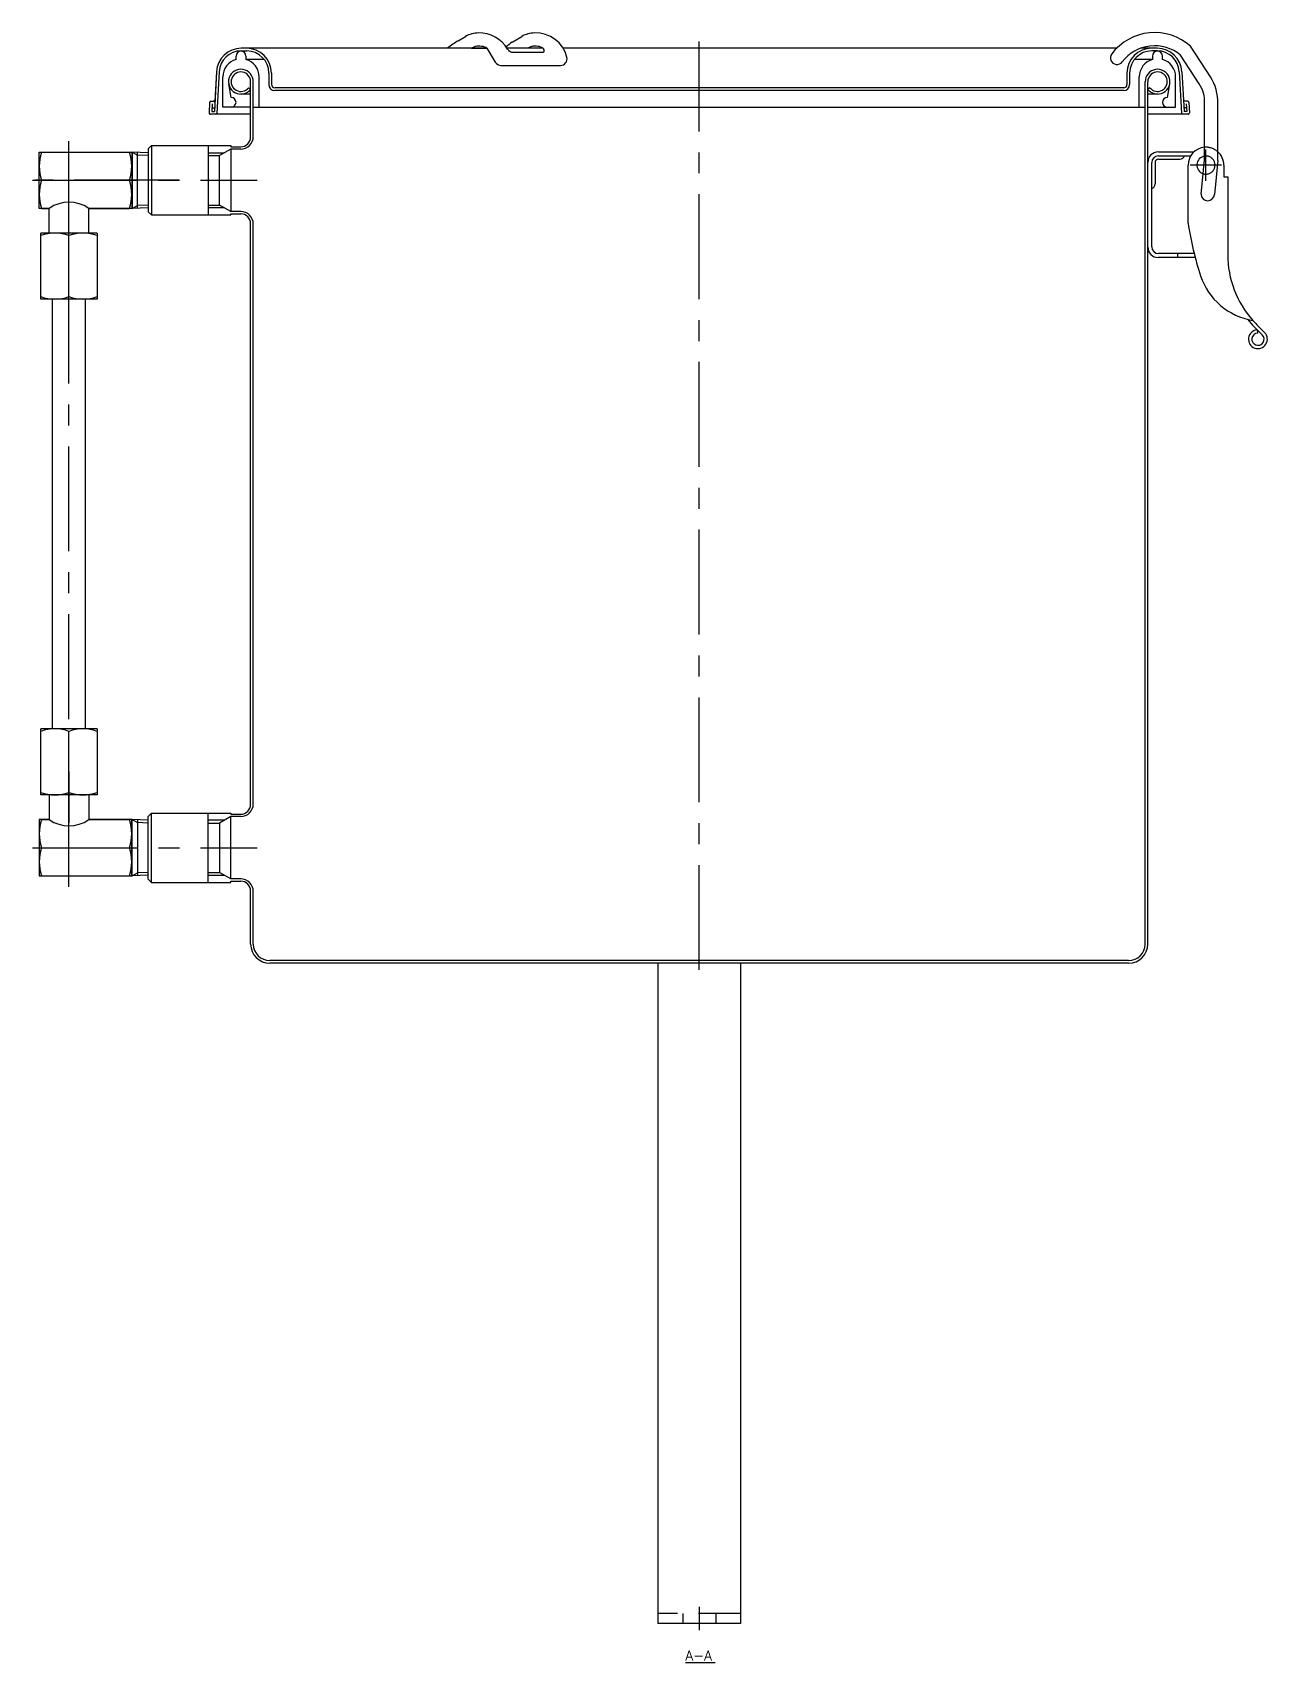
# Model space of a CAD drawing. Extents: x -197 to 649, y -753 to 176.
# Drawn here: x 274.9 to 648.7, y -743 to -249.3 of the extents above; entities that cross this region are included whole.
import ezdxf

# ---------------------------------------------------------------- set-up
doc = ezdxf.new("R2010")
doc.units = 0
doc.linetypes.add('CENTER', pattern=[50.8, 31.75, -6.35, 6.35, -6.35])
doc.linetypes.add('DASHED', pattern=[19.05, 12.7, -6.35])
doc.layers.get('0').update_dxf_attribs({"linetype": 'CONTINUOUS'})
doc.layers.add('CENTER', color=1, linetype='CONTINUOUS')
doc.styles.get("Standard").update_dxf_attribs({"font": 'txt.shx', "height": 3, "bigfont": 'bigfont.shx'})

# ---------------------------------------------------------------- blocks, each defined once
blk = doc.blocks.new('*U2')
at = {"color": 7, "linetype": 'CONTINUOUS'}
blk.add_line((472.5, -742.98), (481.5, -742.98), dxfattribs=at)
at = {"color": 137, "linetype": 'CONTINUOUS'}
blk.add_text('A-A', height=3, dxfattribs=at).set_placement((472.5, -742.38))
blk = doc.blocks.new('*U3')
at = {"color": 7, "linetype": 'CONTINUOUS'}
blk.add_line((472.5, -742.98), (481.5, -742.98), dxfattribs=at)
at = {"color": 137, "linetype": 'CONTINUOUS'}
blk.add_text('A-A', height=3, dxfattribs=at).set_placement((472.5, -742.38))

msp = doc.modelspace()

# ---------------------------------------------------------------- linework, layer by layer
at = {"color": 7, "linetype": 'CONTINUOUS'}
for p, q in [((403.67, -251.73), (405.94, -250.41)), ((403.67, -251.73), (405.94, -250.41)), ((419.99, -252.13), (422.94, -250.41)), ((419.99, -252.13), (422.94, -250.41)), ((336.43, -257.38), (336.43, -256.38)), ((412.38, -254), (338.01, -254)), ((338.01, -254.8), (339.65, -254.8)), ((339.43, -256.38), (339.43, -257.38)), ((407.73, -254), (407.95, -253.87)), ((412.38, -254), (407.73, -254)), ((412.38, -254), (407.73, -254)), ((412.38, -254), (407.73, -254)), ((412.38, -254), (407.73, -254)), ((412.38, -254), (407.73, -254)), ((407.73, -254), (412.38, -254)), ((412.38, -254), (414.91, -258.25)), ((429.38, -254), (418.5, -254)), ((429.38, -254), (418.5, -254)), ((420.37, -255.22), (429.23, -255.22)), ((429.38, -254), (429.66, -254.47)), ((603.01, -254), (435.43, -254)), ((615.29, -254), (610.29, -254)), ((615.29, -254.8), (613.65, -254.8)), ((613.88, -256.38), (613.88, -257.38)), ((616.88, -257.38), (616.88, -256.38)), ((628.05, -264.82), (622.36, -256.06)), ((631.4, -262.64), (625.4, -253.4)), ((330.52, -261.11), (329.89, -273.2)), ((330.52, -261.11), (330.05, -270)), ((331.32, -261.15), (330.66, -273.62)), ((344.93, -257.38), (339.43, -257.38)), ((346.35, -261.5), (346.35, -265)), ((347.15, -261.5), (347.15, -265)), ((416.63, -259.22), (417.76, -259.22)), ((417.19, -259.22), (434.64, -259.22)), ((433.63, -259.22), (434.64, -259.22)), ((606.15, -261.5), (606.15, -265)), ((606.95, -261.5), (606.95, -265)), ((613.88, -257.38), (608.37, -257.38)), ((621.98, -261.15), (622.64, -273.62)), ((622.78, -261.11), (623.42, -273.2)), ((332.43, -271.88), (332.43, -262.67)), ((334.93, -268.88), (334.21, -264.78)), ((340.22, -265.95), (340.85, -266.44)), ((340.85, -280.85), (340.85, -264.13)), ((341.65, -280.75), (341.65, -264.13)), ((343.43, -271.88), (343.43, -262.67)), ((605.15, -266), (348.15, -266)), ((609.88, -271.88), (609.88, -262.67)), ((611.65, -525.38), (611.65, -264.13)), ((612.45, -525.38), (612.45, -264.13)), ((613.08, -265.95), (612.45, -266.44)), ((618.38, -268.88), (619.09, -264.78)), ((620.88, -271.88), (620.88, -262.67)), ((328.43, -270.38), (328.26, -273.58)), ((328.83, -270), (330.05, -270)), ((329.21, -270.8), (329.08, -273.2)), ((340.85, -267.88), (337.9, -267.88)), ((605.15, -266.8), (348.15, -266.8)), ((615.4, -267.88), (612.45, -267.88)), ((624.47, -270), (623.25, -270)), ((624.09, -270.8), (624.22, -273.2)), ((624.87, -270.38), (625.04, -273.58)), ((629.66, -287.82), (629.66, -270.62)), ((633.65, -287.96), (633.65, -270.76)), ((340.85, -274), (328.66, -274)), ((329.08, -273.2), (329.89, -273.2)), ((329.15, -272), (329.95, -272)), ((340.85, -271.88), (332.43, -271.88)), ((341.65, -271.88), (611.65, -271.88)), ((612.45, -271.88), (620.88, -271.88)), ((624.64, -274), (612.45, -274)), ((624.15, -272), (623.35, -272)), ((624.22, -273.2), (623.42, -273.2)), ((276.85, -302.5), (276.85, -285.5)), ((276.85, -285.5), (305.01, -285.5)), ((304.85, -285.5), (304.85, -302.5)), ((305.01, -285.5), (305.01, -302.5)), ((309.85, -285.67), (305.01, -285.5)), ((306.59, -302.44), (306.59, -285.56)), ((309.85, -284.5), (310.85, -283.5)), ((309.85, -284.5), (309.85, -303.5)), ((310.85, -283.5), (334.85, -283.5)), ((310.85, -283.5), (310.85, -304.5)), ((328.04, -283.5), (328.04, -304.5)), ((334.85, -284.55), (331.43, -286.53)), ((334.85, -283.5), (334.85, -283.85)), ((334.85, -283.85), (337.85, -283.85)), ((337.85, -284.55), (334.85, -284.55)), ((334.85, -284.55), (334.85, -303.45)), ((615.65, -285.39), (626.42, -285.39)), ((328.04, -286.53), (331.43, -286.53)), ((331.43, -301.48), (331.43, -286.53)), ((612.45, -314.19), (612.45, -288.59)), ((613.65, -314.19), (613.65, -288.59)), ((614.65, -288.59), (614.65, -295.09)), ((615.65, -286.59), (625.43, -286.59)), ((615.65, -287.59), (622.15, -287.59)), ((624.65, -306.99), (624.65, -289.39)), ((628.6, -298.19), (629.66, -287.82)), ((633.65, -287.96), (632.6, -298.26)), ((635.45, -289.39), (635.45, -292.99)), ((277.57, -294), (304.14, -294)), ((635.45, -292.99), (636.65, -292.99)), ((636.65, -292.99), (636.65, -316.53)), ((279.85, -302.5), (276.85, -302.5)), ((277.57, -302.5), (279.85, -302.5)), ((279.85, -310), (279.85, -302.5)), ((291.85, -310), (291.85, -302.5)), ((291.85, -302.5), (304.14, -302.5)), ((305.01, -302.5), (291.85, -302.5)), ((309.85, -302.33), (305.01, -302.5)), ((309.85, -303.5), (310.85, -304.5)), ((310.85, -304.5), (334.85, -304.5)), ((328.04, -301.48), (331.43, -301.48)), ((334.85, -303.45), (331.43, -301.48)), ((337.85, -303.45), (334.85, -303.45)), ((334.85, -304.15), (337.85, -304.15)), ((334.85, -304.5), (334.85, -304.15)), ((277.35, -330), (277.35, -310)), ((294.35, -310), (277.35, -310)), ((285.85, -329.24), (285.85, -310.76)), ((294.35, -310), (294.35, -330)), ((340.85, -314.64), (340.85, -307.15)), ((340.85, -483.03), (340.85, -307.15)), ((341.65, -482.93), (341.65, -307.25)), ((626.5, -316.19), (615.65, -316.19)), ((626.81, -317.39), (615.65, -317.39)), ((621.45, -316.19), (621.45, -317.39)), ((294.35, -330), (277.35, -330)), ((280.85, -460.18), (280.85, -330)), ((290.85, -460.18), (290.85, -330)), ((644.73, -338.45), (647.11, -340.83)), ((645.44, -337.74), (647.82, -340.12)), ((645.57, -339.3), (645.64, -340.29)), ((277.35, -480.18), (277.35, -460.18)), ((294.35, -460.18), (277.35, -460.18)), ((285.85, -479.42), (285.85, -460.94)), ((294.35, -460.18), (294.35, -480.18)), ((294.35, -480.18), (277.35, -480.18)), ((279.85, -480.18), (279.85, -487.68)), ((291.85, -480.18), (291.85, -487.68)), ((276.85, -487.68), (276.85, -504.68)), ((279.85, -487.68), (276.85, -487.68)), ((277.57, -487.68), (279.85, -487.68)), ((291.85, -487.68), (304.14, -487.68)), ((305.01, -487.68), (291.85, -487.68)), ((304.85, -487.68), (304.85, -504.68)), ((304.85, -487.68), (304.85, -504.68)), ((304.85, -487.68), (304.85, -504.68)), ((304.85, -504.68), (304.85, -487.68)), ((304.85, -504.68), (304.85, -487.68)), ((305.01, -504.68), (305.01, -487.68)), ((309.85, -487.85), (305.01, -487.68)), ((305.01, -504.68), (305.01, -487.68)), ((309.85, -487.85), (305.01, -487.68)), ((306.59, -487.73), (306.59, -504.62)), ((306.59, -487.73), (306.59, -504.62)), ((309.85, -486.68), (310.85, -485.68)), ((309.85, -505.68), (309.85, -486.68)), ((309.85, -505.68), (309.85, -486.68)), ((310.85, -485.68), (334.85, -485.68)), ((310.85, -506.68), (310.85, -485.68)), ((328.04, -506.68), (328.04, -485.68)), ((328.04, -488.7), (331.43, -488.7)), ((334.85, -486.73), (331.43, -488.7)), ((331.43, -488.7), (331.43, -503.65)), ((334.85, -485.68), (334.85, -486.03)), ((334.85, -486.03), (337.85, -486.03)), ((337.85, -486.73), (334.85, -486.73)), ((334.85, -505.63), (334.85, -486.73)), ((277.57, -496.18), (304.14, -496.18)), ((276.85, -504.68), (305.01, -504.68)), ((309.85, -504.51), (305.01, -504.68)), ((309.85, -504.51), (305.01, -504.68)), ((309.85, -505.68), (310.85, -506.68)), ((310.85, -506.68), (334.85, -506.68)), ((328.04, -503.65), (331.43, -503.65)), ((334.85, -505.63), (331.43, -503.65)), ((337.85, -505.63), (334.85, -505.63)), ((334.85, -506.33), (337.85, -506.33)), ((334.85, -506.68), (334.85, -506.33)), ((340.85, -525.38), (340.85, -509.33)), ((341.65, -525.38), (341.65, -509.43)), ((606.65, -530.38), (346.65, -530.38)), ((606.65, -531.18), (346.65, -531.18)), ((464.15, -531.18), (464.15, -731.18)), ((489.15, -531.18), (489.15, -731.18)), ((489.15, -731.18), (464.15, -731.18))]:
    msp.add_line(p, q, dxfattribs=at)
at = {"color": 3, "linetype": 'CONTINUOUS'}
for p, q in [((305.01, -285.5), (306.59, -286.41)), ((328.04, -285.67), (332.91, -285.67)), ((309.85, -286.53), (306.59, -286.41)), ((305.01, -302.5), (306.59, -301.59)), ((309.85, -301.48), (306.59, -301.59)), ((332.91, -302.33), (328.04, -302.33)), ((305.01, -487.68), (306.59, -488.59)), ((305.01, -487.68), (306.59, -488.59)), ((309.85, -488.7), (306.59, -488.59)), ((309.85, -488.7), (306.59, -488.59)), ((332.91, -487.85), (328.04, -487.85)), ((305.01, -504.68), (306.59, -503.77)), ((305.01, -504.68), (306.59, -503.77)), ((309.85, -503.65), (306.59, -503.77)), ((309.85, -503.65), (306.59, -503.77)), ((328.04, -504.51), (332.91, -504.51))]:
    msp.add_line(p, q, dxfattribs=at)
at = {"color": 3, "linetype": 'DASHED'}
for p, q in [((489.15, -728.18), (464.15, -728.18)), ((471.65, -728.18), (471.65, -731.18)), ((481.65, -728.18), (481.65, -731.18))]:
    msp.add_line(p, q, dxfattribs=at)
at = {"color": 7, "linetype": 'CONTINUOUS'}
for centre, radius, start, end in [((414.23, -269.89), 21, 120.1667, 130.8481), ((409.79, -257.02), 7.65, 90, 120.1667), ((409.79, -257.02), 7.65, 90, 120.1667), ((410.08, -259.34), 9.97, 30.7449, 91.6566), ((426.79, -257.02), 7.65, 90, 120.1667), ((426.79, -257.02), 7.65, 90, 120.1667), ((427.15, -259.08), 9.72, 13.9539, 92.1562), ((614.52, -265.59), 16.34, 48.258, 142.6984), ((338.01, -261.5), 7.5, 90, 177), ((338.01, -261.5), 6.7, 90, 177), ((337.93, -256.38), 1.5, 0, 180), ((339.65, -261.5), 7.5, 0, 90), ((339.65, -261.5), 6.7, 0, 90), ((409.79, -257.02), 3.65, 90, 120.1667), ((409.79, -257.02), 3.65, 90, 120.1667), ((409.8, -260.79), 7.42, 75.1459, 90.0628), ((410.48, -256.6), 3.22, 53.904, 67.8023), ((410.48, -256.6), 3.22, 53.904, 67.8023), ((429.41, -265.01), 15.96, 126.1765, 134.4224), ((420.37, -253.22), 2, 210.7449, 270), ((426.79, -257.02), 3.65, 90, 124.0896), ((426.79, -257.02), 3.65, 90, 120.1667), ((426.8, -260.79), 7.42, 75.1459, 90.0628), ((427.48, -256.6), 3.22, 53.904, 67.8023), ((427.48, -256.6), 3.22, 53.904, 67.8023), ((429.23, -254.72), 0.5, 270, 30.7905), ((603.12, -256.9), 2, 142.6984, 322.6984), ((614.52, -265.59), 12.34, 50.5752, 142.6984), ((613.65, -261.5), 7.5, 90, 180), ((613.65, -261.5), 6.7, 90, 180), ((615.38, -256.38), 1.5, 0, 180), ((615.29, -261.5), 7.5, 3, 90), ((615.29, -261.5), 6.7, 3, 90), ((337.93, -262.67), 5.5, 105.8266, 180), ((337.9, -264.13), 3.75, 0, 321.8751), ((337.9, -264.13), 2.95, 0, 321.8751), ((337.93, -262.67), 5.5, 0, 74.1734), ((416.63, -257.22), 2, 210.7905, 270), ((434.64, -257.22), 2, 270, 13.9539), ((615.38, -262.67), 5.5, 105.8266, 180), ((615.4, -264.13), 3.75, 218.1249, 180), ((615.4, -264.13), 2.95, 218.1249, 180), ((615.38, -262.67), 5.5, 0, 74.1734), ((348.15, -265), 1.8, 180, 270), ((348.15, -265), 1, 180, 270), ((605.15, -265), 1, 270, 0), ((605.15, -265), 1.8, 270, 0), ((619.66, -270.27), 10, 358, 33), ((619.66, -270.27), 14, 358, 33), ((328.83, -270.4), 0.4, 90, 177), ((329.63, -270.4), 0.4, 357, 90), ((334.93, -270.38), 1.5, 270, 90), ((618.38, -270.38), 1.5, 90, 270), ((623.67, -270.4), 0.4, 90, 183), ((624.47, -270.4), 0.4, 3, 90), ((328.66, -273.6), 0.4, 177, 270), ((330.26, -273.6), 0.4, 270, 357), ((623.04, -273.6), 0.4, 183, 270), ((624.64, -273.6), 0.4, 270, 3), ((337.85, -280.75), 3.8, 270, 0), ((337.85, -280.85), 3, 270, 0), ((289.85, -289.75), 13, 160.9128, 199.0872), ((291.85, -289.75), 13, 340.9128, 19.0872), ((615.65, -288.59), 3.2, 90, 180), ((630.05, -289.39), 5.4, 94.1865, 180), ((630.05, -289.39), 5.4, 0, 48.1421), ((615.65, -288.59), 2, 90, 180), ((615.65, -288.59), 1, 90, 180), ((622.15, -286.09), 1.5, 270, 340.5288), ((630.05, -289.39), 2.75, 98.2419, 252.6303), ((289.85, -298.25), 13, 160.9128, 199.0872), ((291.85, -298.25), 13, 340.9128, 19.0872), ((613.15, -295.09), 1.5, 289.4712, 0), ((285.85, -311.07), 10.46, 54.9911, 125.0089), ((630.6, -298.19), 2, 180, 358), ((337.85, -307.25), 3.8, 0, 90), ((337.85, -307.15), 3, 0, 90), ((281.6, -322.28), 12.28, 69.7438, 110.2562), ((290.1, -322.28), 12.28, 69.7438, 110.2562), ((723.51, -291.92), 100, 188.6638, 198.0457), ((615.65, -314.19), 3.2, 180, 270), ((615.65, -314.19), 2, 180, 270), ((666.65, -316.53), 30, 180, 221.5863), ((647.44, -316.7), 20, 198.0457, 260.6977), ((281.6, -317.72), 12.28, 249.7438, 290.2562), ((290.1, -317.72), 12.28, 249.7438, 290.2562), ((666.65, -316.53), 31, 219.1811, 225), ((645.8, -342.14), 2.85, 94.7255, 45), ((645.8, -342.14), 1.85, 94.8342, 45), ((666.65, -316.53), 30, 221.5863, 225), ((281.6, -472.45), 12.28, 69.7438, 110.2562), ((290.1, -472.45), 12.28, 69.7438, 110.2562), ((281.6, -467.9), 12.28, 249.7438, 290.2562), ((290.1, -467.9), 12.28, 249.7438, 290.2562), ((337.85, -482.93), 3.8, 270, 0), ((337.85, -483.03), 3, 270, 0), ((289.85, -491.93), 13, 160.9128, 199.0872), ((285.85, -479.11), 10.46, 234.9911, 305.0089), ((291.85, -491.93), 13, 340.9128, 19.0872), ((291.85, -491.93), 13, 340.9128, 19.0872), ((291.85, -491.93), 13, 340.9128, 19.0872), ((289.85, -500.43), 13, 160.9128, 199.0872), ((291.85, -500.43), 13, 340.9128, 19.0872), ((291.85, -500.43), 13, 340.9128, 19.0872), ((291.85, -500.43), 13, 340.9128, 19.0872), ((337.85, -509.43), 3.8, 0, 90), ((337.85, -509.33), 3, 360, 90), ((346.65, -525.38), 5.8, 180, 270), ((346.65, -525.38), 5, 180, 270), ((606.65, -525.38), 5, 270, 0), ((606.65, -525.38), 5.8, 270, 0)]:
    msp.add_arc(centre, radius, start, end, dxfattribs=at)
at = {"color": 3, "linetype": 'DASHED'}
for radius, start, end in [(5.4, 48.1424, 94.1868), (2.75, 253.0095, 98.2134)]:
    msp.add_arc((630.05, -289.39), radius, start, end, dxfattribs=at)
at = {"layer": 'CENTER', "color": 1, "linetype": 'CENTER'}
for p, q in [((476.65, -533.18), (476.65, -252)), ((285.85, -507.99), (285.85, -282.19)), ((630.05, -294.14), (630.05, -284.64)), ((634.8, -289.39), (625.3, -289.39)), ((274.85, -294), (342.85, -294)), ((319.2, -294), (275.57, -294)), ((318.2, -294), (302.57, -294)), ((285.85, -317.13), (285.85, -301.5)), ((285.85, -473.05), (285.85, -488.68)), ((274.85, -496.18), (342.85, -496.18)), ((275.57, -496.18), (287.97, -496.18)), ((476.65, -726.18), (476.65, -733.18))]:
    msp.add_line(p, q, dxfattribs=at)

# ---------------------------------------------------------------- block references
at = {"color": 7, "linetype": 'CONTINUOUS'}
for name in ['*U2', '*U3']:
    msp.add_blockref(name, (0, 0), dxfattribs=at)

doc.saveas('drawing.dxf')
